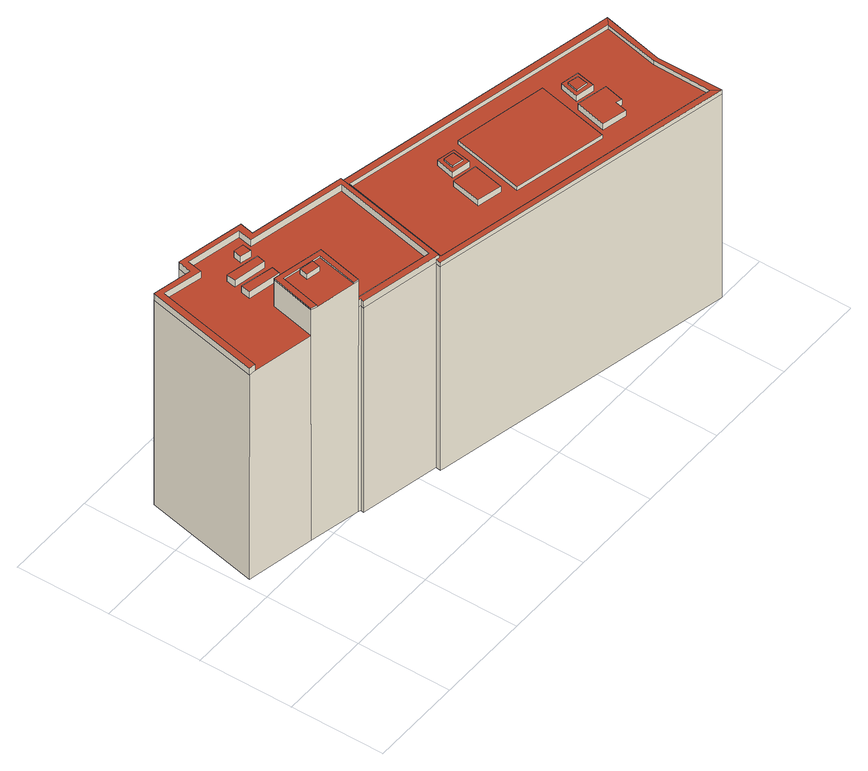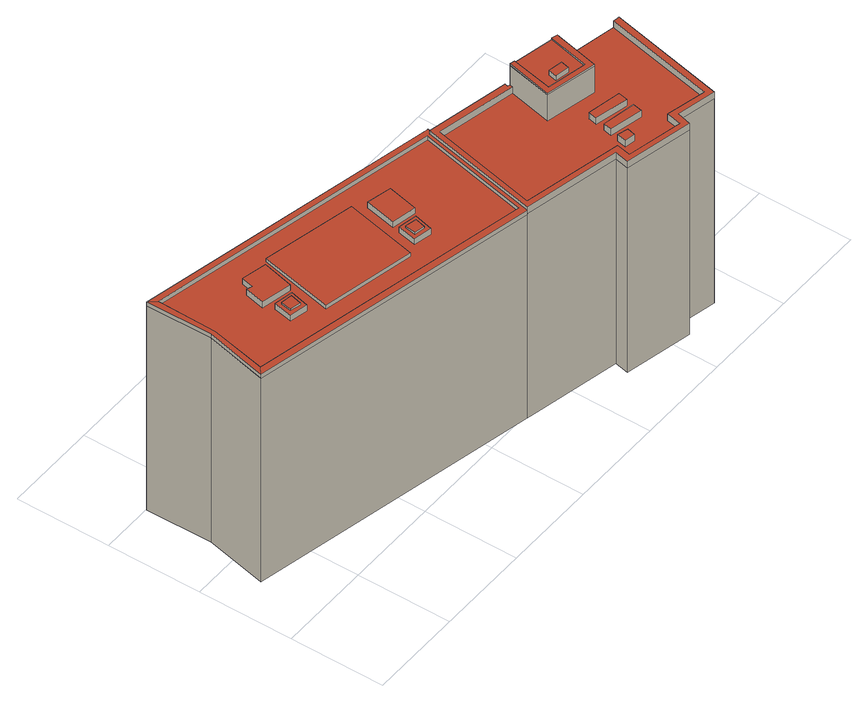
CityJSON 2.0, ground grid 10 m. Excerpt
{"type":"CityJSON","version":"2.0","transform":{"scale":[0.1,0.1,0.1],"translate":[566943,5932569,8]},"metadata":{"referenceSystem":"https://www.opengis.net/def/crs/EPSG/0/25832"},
"CityObjects":{
"building1":{"type":"Building","attributes":{"Grundfläche 2D":"722.767136","Grundhöhe NN":"8.493"},"children":["building1-1","building1-2","building1-3","building1-4","building1-5","building1-6","building1-7","building1-8","building1-9","building1-10","building1-11"],"geometry":[{"type":"MultiSurface","lod":"3","boundaries":[[[0,1,2,3,4,5,6,7,8,9,10,11,12,13,14,15,16,17,18,19,20,21]],[[22,23,24,25,26,27,28,29,30,31,32,33,34,35]],[[36,37,38,39,40,41]],[[42,43,44,45]],[[46,47,48,49,50,51,52,53,54,55,56,57]],[[58,59,60,61,62,63,64],[65,66,67,68],[69,70,71,72,73,74]],[[75,76,77,78,79,80,81]],[[82,57,11,10]],[[12,11,57,56]],[[56,55,13,12]],[[14,13,55,54]],[[15,14,54,53]],[[16,15,53,52]],[[52,51,17,16]],[[18,17,51,50]],[[50,49,19,18]],[[83,84,21,20]],[[0,21,84,85]],[[2,1,0,85,86,33,32,31]],[[31,30,3,2]],[[87,88,5,4,3,30,89]],[[88,90,6,5]],[[90,91,7,6]],[[91,92,8,7]],[[92,93,9,8]],[[93,82,10,9]],[[64,63,26,25]],[[27,26,63,62]],[[28,27,62,61]],[[29,60,94,89,30]],[[95,34,33,86,96]],[[95,97,98,99,58,24,23,22,35,34]],[[41,40,69,74]],[[74,73,36,41]],[[73,72,37,36]],[[72,71,38,37]],[[39,38,71,70]],[[70,69,40,39]],[[67,66,45,44]],[[42,45,66,65]],[[43,42,65,68]],[[68,67,44,43]],[[82,93,100,101]],[[92,91,102,103]],[[46,57,82,101,104]],[[84,83,105,106]],[[85,84,106,107]],[[108,96,86,85,107]],[[88,87,89,94,109,110,111]],[[90,88,111,112]],[[91,90,112,102]],[[93,92,103,100]],[[113,114,115,58,99,98,97,95,116,117]],[[59,58,115,118]],[[60,59,118,119]],[[94,60,119,109]],[[95,96,108,116]],[[79,48,47,80]],[[80,47,46,81]],[[20,77,76,75,81,46,104,105,83]],[[48,79,78,77,20,19,49]],[[106,105,104,101,100,103,102,112,111,110,109,119,118,115,114,113,117,116,108,107]]],"semantics":{"surfaces":[{"type":"RoofSurface"},{"type":"WallSurface"},{"type":"GroundSurface"}],"values":[0,0,0,0,0,0,0,1,1,1,1,1,1,1,1,1,1,1,1,1,1,1,1,1,1,1,1,1,1,1,1,1,1,1,1,1,1,1,1,1,1,1,1,1,1,1,1,1,1,1,1,1,1,1,1,1,1,1,1,1,1,2]}}]},
"building1-1":{"type":"BuildingInstallation","parents":["building1"],"geometry":[{"type":"MultiSurface","lod":"3","boundaries":[[[120,121,122,123]],[[124,125,123,122]],[[125,126,120,123]],[[121,120,126,127]],[[122,121,127,124]]],"semantics":{"surfaces":[{"type":"RoofSurface"},{"type":"WallSurface"}],"values":[0,1,1,1,1]}}]},
"building1-2":{"type":"BuildingInstallation","parents":["building1"],"geometry":[{"type":"MultiSurface","lod":"3","boundaries":[[[128,129,130,131]],[[131,130,132,133]],[[128,131,133,134]],[[129,128,134,135]],[[130,129,135,132]]],"semantics":{"surfaces":[{"type":"RoofSurface"},{"type":"WallSurface"}],"values":[0,1,1,1,1]}}]},
"building1-3":{"type":"BuildingInstallation","parents":["building1"],"geometry":[{"type":"MultiSurface","lod":"3","boundaries":[[[136,137,138,139]],[[138,140,141,139]],[[136,139,141,142]],[[136,142,143,137]],[[138,137,143,140]]],"semantics":{"surfaces":[{"type":"RoofSurface"},{"type":"WallSurface"}],"values":[0,1,1,1,1]}}]},
"building1-4":{"type":"BuildingInstallation","parents":["building1"],"geometry":[{"type":"MultiSurface","lod":"3","boundaries":[[[144,145,146,147],[148,149,150,151]],[[152,153,146,145]],[[153,154,147,146]],[[154,155,144,147]],[[155,152,145,144]]],"semantics":{"surfaces":[{"type":"RoofSurface"},{"type":"WallSurface"}],"values":[0,1,1,1,1]}}]},
"building1-5":{"type":"BuildingInstallation","parents":["building1"],"geometry":[{"type":"MultiSurface","lod":"3","boundaries":[[[29,28,156,25,24,157]],[[61,158,156,28]],[[158,64,25,156]],[[58,59,157,24]],[[59,60,29,157]]],"semantics":{"surfaces":[{"type":"RoofSurface"},{"type":"WallSurface"}],"values":[0,1,1,1,1]}}]},
"building1-6":{"type":"BuildingInstallation","parents":["building1"],"geometry":[{"type":"MultiSurface","lod":"3","boundaries":[[[159,160,161,162]],[[161,149,148,162]],[[159,162,148,151]],[[159,151,150,160]],[[161,160,150,149]]],"semantics":{"surfaces":[{"type":"RoofSurface"},{"type":"WallSurface"}],"values":[0,1,1,1,1]}}]},
"building1-7":{"type":"BuildingInstallation","parents":["building1"],"geometry":[{"type":"MultiSurface","lod":"3","boundaries":[[[163,164,165,166]],[[166,165,167,168]],[[163,166,168,169]],[[164,163,169,170]],[[165,164,170,167]]],"semantics":{"surfaces":[{"type":"RoofSurface"},{"type":"WallSurface"}],"values":[0,1,1,1,1]}}]},
"building1-8":{"type":"BuildingInstallation","parents":["building1"],"geometry":[{"type":"MultiSurface","lod":"3","boundaries":[[[171,172,173,174,175,176],[142,141,140,143]],[[177,178,179,180,173,172,171,176]],[[180,181,174,173]],[[181,182,175,174]],[[182,177,176,175]]],"semantics":{"surfaces":[{"type":"RoofSurface"},{"type":"WallSurface"}],"values":[0,1,1,1,1]}}]},
"building1-9":{"type":"BuildingInstallation","parents":["building1"],"geometry":[{"type":"MultiSurface","lod":"3","boundaries":[[[183,184,185,186]],[[187,188,186,185]],[[183,186,188,189]],[[184,183,189,190]],[[190,187,185,184]]],"semantics":{"surfaces":[{"type":"RoofSurface"},{"type":"WallSurface"}],"values":[0,1,1,1,1]}}]},
"building1-10":{"type":"BuildingInstallation","parents":["building1"],"geometry":[{"type":"MultiSurface","lod":"3","boundaries":[[[191,192,193,194,195,196,197,198,199]],[[80,81,193,192]],[[81,75,194,193]],[[75,200,195,194]],[[200,201,196,195]],[[201,76,197,196]],[[76,77,198,197]],[[79,191,199,198,77,78]],[[79,80,192,191]]],"semantics":{"surfaces":[{"type":"RoofSurface"},{"type":"WallSurface"}],"values":[0,1,1,1,1,1,1,1,1]}}]},
"building1-11":{"type":"BuildingInstallation","parents":["building1"],"geometry":[{"type":"MultiSurface","lod":"3","boundaries":[[[202,203,204,205]],[[205,204,206,207]],[[202,205,207,208]],[[203,202,208,209]],[[209,206,204,203]]],"semantics":{"surfaces":[{"type":"RoofSurface"},{"type":"WallSurface"}],"values":[0,1,1,1,1]}}]}
},
"vertices":[
[137,95,265],[223,76,265],[224,76,265],[251,203,265],[247,204,265],[149,225,265],[152,240,265],[81,256,265],[77,241,265],[36,250,265],[9,126,265],[16,125,265],[41,243,265],[83,233,265],[86,249,265],[144,236,265],[141,221,265],[245,198,265],[220,84,265],[136,102,265],[135,99,265],[138,98,265],[225,70,261],[226,70,261],[544,0,261],[537,8,261],[227,76,261],[253,195,261],[551,130,261],[558,136,261],[251,203,261],[224,76,261],[223,76,261],[221,77,261],[220,71,261],[222,71,261],[471,52,263],[474,65,263],[480,63,263],[485,84,263],[453,91,263],[445,58,263],[436,52,260],[453,130,260],[355,151,260],[338,74,260],[81,111,257],[92,160,257],[146,148,257],[136,102,257],[220,84,257],[245,198,257],[141,221,257],[144,236,257],[86,249,257],[83,233,257],[41,243,257],[16,125,257],[544,0,256],[543,70,256],[558,136,256],[551,130,256],[253,195,256],[227,76,256],[537,8,256],[436,52,256],[338,74,256],[355,151,256],[453,130,256],[453,91,256],[485,84,256],[480,63,256],[474,65,256],[471,52,256],[445,58,256],[87,109,289],[130,100,289],[135,99,289],[136,102,289],[146,148,289],[92,160,289],[81,111,289],[9,126,257],[135,99,257],[138,98,257],[137,95,257],[221,77,257],[247,204,257],[149,225,257],[251,203,257],[152,240,257],[81,256,257],[77,241,257],[36,250,257],[251,203,256],[220,71,256],[221,77,256],[222,71,256],[225,70,256],[226,70,256],[36,250,5],[9,126,5],[81,256,5],[77,241,5],[81,111,5],[135,99,5],[138,98,5],[137,95,5],[221,77,5],[251,203,5],[247,204,5],[149,225,5],[152,240,5],[225,70,5],[226,70,5],[544,0,5],[220,71,5],[222,71,5],[543,70,5],[558,136,5],
[91,202,265],[126,195,265],[128,204,265],[93,212,265],[128,204,257],[93,212,257],[91,202,257],[126,195,257],
[119,216,265],[130,213,265],[132,223,265],[121,225,265],[132,223,257],[121,225,257],[119,216,257],[130,213,257],
[477,99,265],[479,110,265],[468,113,265],[465,101,265],[468,113,263],[465,101,263],[477,99,263],[479,110,263],
[341,145,263],[322,149,263],[317,129,263],[337,125,263],[322,133,263],[325,144,263],[336,142,263],[334,130,263],[322,149,256],[317,129,256],[337,125,256],[341,145,256],
[538,71,261],[543,70,261],[538,71,256],
[334,130,265],[336,142,265],[325,144,265],[322,133,265],
[328,84,263],[335,117,263],[309,122,263],[302,90,263],[309,122,256],[302,90,256],[328,84,256],[335,117,256],
[464,114,263],[461,102,263],[460,98,263],[480,94,263],[484,114,263],[465,118,263],[465,118,256],[464,114,256],[461,102,256],[460,98,256],[480,94,256],[484,114,256],
[125,134,295],[127,143,295],[112,146,295],[110,137,295],[112,146,289],[110,137,289],[125,134,289],[127,143,289],
[146,148,291],[92,160,291],[81,111,291],[87,109,291],[97,153,291],[139,144,291],[130,100,291],[135,99,291],[136,102,291],[97,153,289],[139,144,289],
[87,183,265],[122,176,265],[124,185,265],[89,193,265],[124,185,257],[89,193,257],[87,183,257],[122,176,257]
]}
